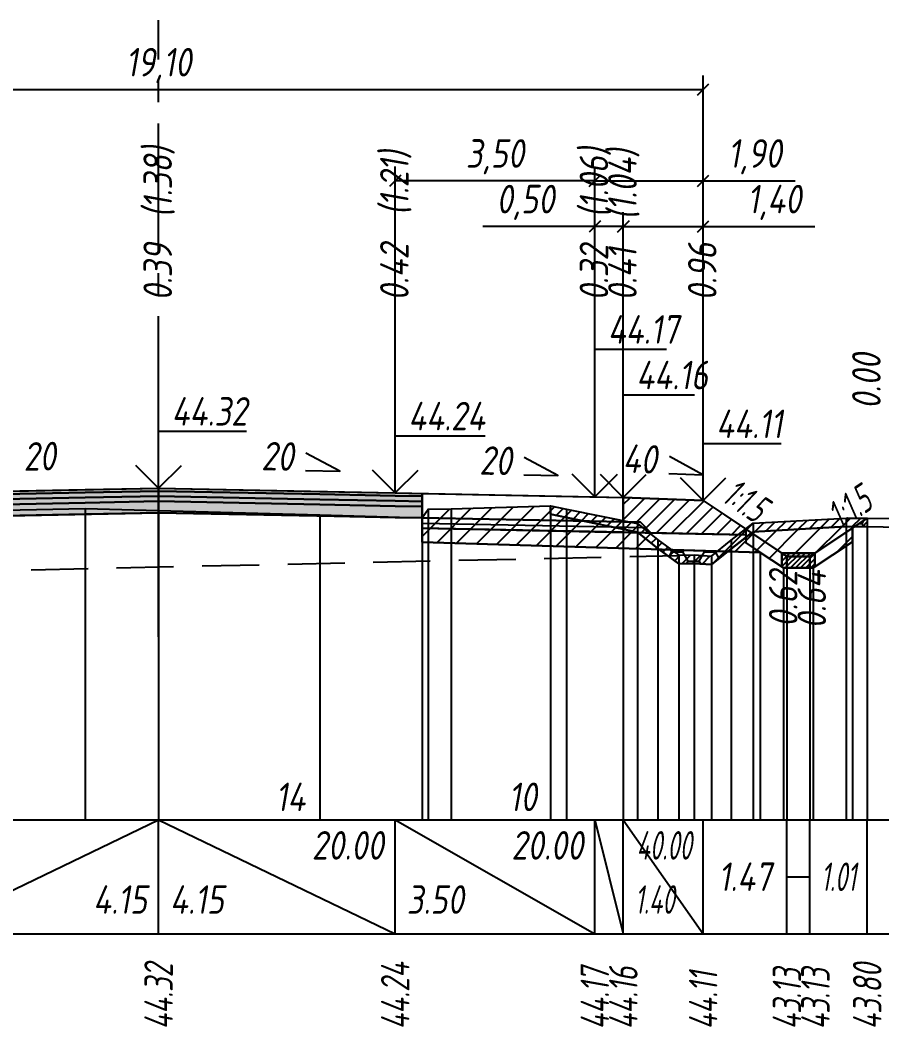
# Model space of a CAD drawing. Extents: x -717 to 1451, y -133302 to 233.
# Drawn here: x 151.4 to 227, y -87780.2 to -87691.9 of the extents above; entities that cross this region are included whole.
import ezdxf
from ezdxf.enums import TextEntityAlignment as Align

# ---------------------------------------------------------------- set-up
doc = ezdxf.new("R2010")
doc.units = 0
doc.linetypes.add('осевая2', pattern=[1.125, 0.75, -0.125, 0.125, -0.125])
doc.linetypes.add('штриховая', pattern=[0.75, 0.5, -0.25])
for name, color, linetype in [('Интерполированный поперечник', 2, 'Continuous'), ('Код_514', 1, 'Continuous'), ('Контур_0', 7, 'Continuous'), ('Контур_2521', 7, 'Continuous'), ('Контур_2564', 7, 'Continuous'), ('Контур_2660', 7, 'Continuous'), ('Контур_2665', 7, 'Continuous'), ('Контур_400', 7, 'Continuous'), ('Контур_508', 7, 'Continuous'), ('Контур_512', 7, 'Continuous'), ('Контур_513', 7, 'Continuous'), ('Контур_818', 7, 'Continuous'), ('Красный поперечник', 1, 'Continuous'), ('Объём_2501', 7, 'Continuous'), ('Объём_2564', 7, 'Continuous'), ('Объём_2650', 7, 'Continuous'), ('Объём_2660', 7, 'Continuous'), ('Объём_2661', 7, 'Continuous'), ('Объём_2662', 7, 'Continuous'), ('Объём_2663', 7, 'Continuous'), ('Объём_2664', 7, 'Continuous'), ('Объём_2665', 7, 'Continuous'), ('Объём_2666', 7, 'Continuous'), ('Объём_2667', 7, 'Continuous'), ('Объём_2668', 7, 'Continuous'), ('Объём_2669', 7, 'Continuous'), ('Объём_2675', 7, 'Continuous'), ('Объём_2753', 7, 'Continuous'), ('Ось', 1, 'осевая2'), ('Откосы', 7, 'Continuous'), ('Отметки покрытия', 7, 'Continuous'), ('Рабочие отметки', 7, 'Continuous'), ('Рабочие отметки доп.', 7, 'Continuous'), ('Слои выравнивания', 7, 'Continuous'), ('Таблица', 7, 'Continuous'), ('Уклоны проезжей части', 7, 'Continuous'), ('Черный поперечник', 3, 'Continuous')]:
    doc.layers.add(name, color=color, linetype=linetype)
for name, color, linetype, true_color in [('Контур_2540', 2, 'Continuous', 0xffff00), ('Контур_2560', 2, 'Continuous', 0xffff00), ('Контур_2561', 7, 'Continuous', 0xff8040), ('Контур_2562', 3, 'Continuous', 0x00ff00), ('Контур_2563', 7, 'Continuous', 0xff8000), ('Контур_2570', 7, 'Continuous', 0x80ff00), ('Контур_2583', 3, 'Continuous', 0x00ff00), ('Контур_2584', 3, 'Continuous', 0x00ff00), ('Контур_2725', 7, 'Continuous', 0x323232), ('Контур_2736', 4, 'Continuous', 0x00ffff), ('Контур_2737', 4, 'Continuous', 0x00ffff), ('Контур_2738', 4, 'Continuous', 0x00ffff), ('Контур_2739', 4, 'Continuous', 0x00ffff), ('Контур_2741', 4, 'Continuous', 0x00ffff), ('Контур_2742', 4, 'Continuous', 0x00ffff), ('Контур_2743', 4, 'Continuous', 0x00ffff), ('Контур_2744', 7, 'Continuous', 0xa4ffff), ('Контур_2745', 7, 'Continuous', 0xa4ffff), ('Контур_2747', 4, 'Continuous', 0x00ffff), ('Контур_2748', 4, 'Continuous', 0x00ffff), ('Контур_2749', 4, 'Continuous', 0x00ffff), ('Контур_2750', 4, 'Continuous', 0x00ffff), ('Контур_2751', 4, 'Continuous', 0x00ffff), ('Контур_2752', 4, 'Continuous', 0x00ffff), ('Контур_2760', 7, 'Continuous', 0x323232), ('Контур_2761', 7, 'Continuous', 0x323232), ('Контур_2762', 7, 'Continuous', 0x323232), ('Контур_2763', 7, 'Continuous', 0x323232), ('Контур_402', 7, 'Continuous', 0xff6464), ('Контур_703', 4, 'Continuous', 0x00ffff), ('Контур_705', 4, 'Continuous', 0x00ffff), ('Контур_707', 4, 'Continuous', 0x00ffff), ('Контур_720', 131, 'Continuous', 0xaaffff), ('Объём_2500', 7, 'Continuous', 0xc0c0c0), ('Объём_2520', 7, 'Continuous', 0x80ffff), ('Объём_2540', 2, 'Continuous', 0xffff00), ('Объём_2560', 2, 'Continuous', 0xffff00), ('Объём_2561', 7, 'Continuous', 0xff8040), ('Объём_2562', 3, 'Continuous', 0x00ff00), ('Объём_2563', 7, 'Continuous', 0xff8000), ('Объём_2570', 7, 'Continuous', 0x80ff00), ('Объём_2583', 3, 'Continuous', 0x00ff00), ('Объём_2584', 3, 'Continuous', 0x00ff00), ('Объём_2593', 3, 'Continuous', 0x00ff00), ('Объём_2597', 3, 'Continuous', 0x00ff00), ('Объём_2600', 7, 'Continuous', 0x808000), ('Объём_2620', 2, 'Continuous', 0xffff00), ('Объём_2746', 2, 'Continuous', 0xffff00)]:
    doc.layers.add(name, color=color, linetype=linetype, true_color=true_color)
doc.styles.get("Standard").update_dxf_attribs({"font": 'txt', "height": 2.5})
doc.styles.add('М', font='romand.shx', dxfattribs={"width": 0.8, "oblique": 10, "height": 2.5})
doc.dimstyles.new('ISO-25', dxfattribs={"dimtxt": 2.5, "dimasz": 2.5, "dimexe": 1.25, "dimexo": 0.625, "dimtad": 1, "dimtxsty": 'Standard', "dimcen": 2.5, "dimadec": 0, "dimazin": 0, "dimtfac": 1, "dimtmove": 0, "dimatfit": 3, "dimfxl": 1, "dimarcsym": 0})

# ---------------------------------------------------------------- blocks, each defined once
blk = doc.blocks.new('_Oblique')
at = {"color": 0, "linetype": 'ByBlock', "lineweight": -2}
blk.add_line((-0.5, -0.5), (0.5, 0.5), dxfattribs=at)
blk = doc.blocks.new('*D1707')
at = {"color": 0, "lineweight": -2, "transparency": 16777216}
for p, q in [((204.331, -87733.191), (204.331, -87708.751)), ((211.331, -87733.471), (211.331, -87708.751)), ((204.331, -87710.001), (211.331, -87710.001)), ((211.331, -87710.001), (221.118, -87710.001))]:
    blk.add_line(p, q, dxfattribs=at)
at = {"layer": 'Defpoints', "color": 0, "transparency": 16777216}
for p in [(211.331, -87710.001), (204.331, -87733.816), (211.331, -87734.096)]:
    blk.add_point(p, dxfattribs=at)
at = {"color": 0, "lineweight": -2, "transparency": 16777216, "rotation": 180}
blk.add_blockref('_Oblique', (204.331, -87710.001), dxfattribs=at)
at = {"color": 0, "lineweight": -2, "transparency": 16777216}
blk.add_blockref('_Oblique', (211.331, -87710.001), dxfattribs=at)
at = {"color": 0, "transparency": 16777216, "insert": (217.577, -87707.888), "char_height": 2.5, "width": 8.75, "attachment_point": 5, "style": 'М'}
blk.add_mtext('1,40', dxfattribs=at)
blk = doc.blocks.new('*D1709')
at = {"color": 0, "lineweight": -2, "transparency": 16777216}
for p, q in [((201.831, -87733.141), (201.831, -87708.751)), ((204.331, -87733.191), (204.331, -87708.751)), ((201.831, -87710.001), (191.998, -87710.001)), ((204.331, -87710.001), (201.831, -87710.001))]:
    blk.add_line(p, q, dxfattribs=at)
at = {"layer": 'Defpoints', "color": 0, "transparency": 16777216}
for p in [(204.331, -87710.001), (201.831, -87733.766), (204.331, -87733.816)]:
    blk.add_point(p, dxfattribs=at)
at = {"color": 0, "lineweight": -2, "transparency": 16777216, "rotation": 180}
blk.add_blockref('_Oblique', (201.831, -87710.001), dxfattribs=at)
at = {"color": 0, "lineweight": -2, "transparency": 16777216}
blk.add_blockref('_Oblique', (204.331, -87710.001), dxfattribs=at)
at = {"color": 0, "transparency": 16777216, "insert": (195.759, -87707.888), "char_height": 2.5, "width": 9.16667, "attachment_point": 5, "style": 'М'}
blk.add_mtext('0,50', dxfattribs=at)
blk = doc.blocks.new('*D1711')
at = {"color": 0, "lineweight": -2, "transparency": 16777216}
for p, q in [((184.331, -87732.791), (184.331, -87704.751)), ((201.831, -87733.141), (201.831, -87704.751)), ((201.831, -87706.001), (184.331, -87706.001))]:
    blk.add_line(p, q, dxfattribs=at)
at = {"layer": 'Defpoints', "color": 0, "transparency": 16777216}
for p in [(184.331, -87706.001), (184.331, -87733.416), (201.831, -87733.766)]:
    blk.add_point(p, dxfattribs=at)
at = {"color": 0, "lineweight": -2, "transparency": 16777216, "rotation": 180}
blk.add_blockref('_Oblique', (184.331, -87706.001), dxfattribs=at)
at = {"color": 0, "lineweight": -2, "transparency": 16777216}
blk.add_blockref('_Oblique', (201.831, -87706.001), dxfattribs=at)
at = {"color": 0, "transparency": 16777216, "insert": (193.081, -87703.888), "char_height": 2.5, "width": 9.58333, "attachment_point": 5, "style": 'М'}
blk.add_mtext('3,50', dxfattribs=at)
blk = doc.blocks.new('*D1712')
at = {"color": 0, "lineweight": -2, "transparency": 16777216}
for p, q in [((201.831, -87733.141), (201.831, -87704.751)), ((211.331, -87733.471), (211.331, -87704.751)), ((201.831, -87706.001), (211.331, -87706.001)), ((211.331, -87706.001), (219.412, -87706.001))]:
    blk.add_line(p, q, dxfattribs=at)
at = {"layer": 'Defpoints', "color": 0, "transparency": 16777216}
for p in [(201.831, -87706.001), (201.831, -87733.766), (211.331, -87734.096)]:
    blk.add_point(p, dxfattribs=at)
at = {"color": 0, "lineweight": -2, "transparency": 16777216, "rotation": 180}
blk.add_blockref('_Oblique', (201.831, -87706.001), dxfattribs=at)
at = {"color": 0, "lineweight": -2, "transparency": 16777216}
blk.add_blockref('_Oblique', (211.331, -87706.001), dxfattribs=at)
at = {"color": 0, "transparency": 16777216, "insert": (215.871, -87703.888), "char_height": 2.5, "width": 8.75, "attachment_point": 5, "style": 'М'}
blk.add_mtext('1,90', dxfattribs=at)
blk = doc.blocks.new('*D1714')
at = {"color": 0, "lineweight": -2, "transparency": 16777216}
for p, q in [((115.831, -87733.471), (115.831, -87696.751)), ((211.331, -87733.471), (211.331, -87696.751)), ((115.831, -87698.001), (211.331, -87698.001))]:
    blk.add_line(p, q, dxfattribs=at)
at = {"layer": 'Defpoints', "color": 0, "transparency": 16777216}
for p in [(211.331, -87698.001), (115.831, -87734.096), (211.331, -87734.096)]:
    blk.add_point(p, dxfattribs=at)
at = {"color": 0, "lineweight": -2, "transparency": 16777216, "rotation": 180}
blk.add_blockref('_Oblique', (115.831, -87698.001), dxfattribs=at)
at = {"color": 0, "lineweight": -2, "transparency": 16777216}
blk.add_blockref('_Oblique', (211.331, -87698.001), dxfattribs=at)
at = {"color": 0, "transparency": 16777216, "insert": (163.581, -87695.888), "char_height": 2.5, "width": 10.41667, "attachment_point": 5, "style": 'М'}
blk.add_mtext('19,10', dxfattribs=at)

msp = doc.modelspace()

# ---------------------------------------------------------------- hatches: boundary and pattern name
at = {"layer": 'Объём_2563'}
h = msp.add_hatch(dxfattribs=at)
h.set_pattern_fill('ANSI31', color=256, scale=0.3)
h.paths.add_polyline_path([(215.061, -87737.018), (206.749, -87736.852), (205.831, -87735.933), (204.331, -87735.903), (204.331, -87733.753), (211.331, -87734.033), (215.061, -87736.52)])
at = {"layer": 'Объём_2570'}
h = msp.add_hatch(dxfattribs=at)
h.set_pattern_fill('ANSI31', color=256, scale=0.2)
h.paths.add_polyline_path([(225.722, -87736.322), (223.885, -87736.307), (215.708, -87736.769), (213.79, -87738.257), (212.066, -87739.641), (210.538, -87739.54), (209.206, -87739.571), (207.355, -87738.218), (205.565, -87736.795), (199.335, -87735.523), (197.938, -87735.23), (197.938, -87734.48), (199.335, -87734.773), (205.565, -87736.045), (207.355, -87737.468), (209.206, -87738.821), (210.538, -87738.79), (212.066, -87738.891), (213.79, -87737.507), (215.708, -87736.019), (223.885, -87735.557), (225.722, -87735.572)])
at = {"layer": 'Объём_2600'}
h = msp.add_hatch(dxfattribs=at)
h.set_pattern_fill('ANSI31', color=6, scale=0.4)
h.paths.add_polyline_path([(207.355, -87738.218), (207.475, -87738.305), (186.704, -87737.682), (186.704, -87735.533), (187.204, -87734.783), (189.244, -87734.759), (197.938, -87734.48), (197.938, -87735.23), (199.335, -87735.523), (205.565, -87736.795)])
h = msp.add_hatch(dxfattribs=at)
h.set_pattern_fill('HONEY', color=5, scale=0.3)
h.paths.add_polyline_path([(212.066, -87739.641), (210.538, -87739.54), (209.206, -87739.571), (207.475, -87738.305), (213.504, -87738.486)])
h.paths.add_polyline_path([(224.61, -87736.313), (225.722, -87735.572), (225.722, -87736.322)])
h = msp.add_hatch(dxfattribs=at)
h.set_pattern_fill('ANSI31', color=6, scale=0.4)
h.paths.add_polyline_path([(213.79, -87738.257), (215.708, -87736.769), (223.885, -87736.307), (224.61, -87736.313), (224.43, -87736.433), (224.43, -87737.635), (221.138, -87739.83), (221.138, -87738.628), (218.222, -87738.628), (218.222, -87739.83), (216.335, -87738.571), (213.504, -87738.486)])
at = {"layer": 'Объём_2620'}
h = msp.add_hatch(dxfattribs=at)
h.set_pattern_fill('ANSI31', color=2, scale=0.1)
h.paths.add_polyline_path([(220.983, -87739.933), (218.378, -87739.933), (218.222, -87739.83), (218.222, -87738.628), (221.138, -87738.628), (221.138, -87739.83)])
at = {"layer": 'Слои выравнивания'}
for color, points in [(2, [(128.363, -87733.643), (137.176, -87733.467), (142.831, -87733.353), (157.134, -87733.067), (163.581, -87732.938), (163.581, -87733.188), (157.134, -87733.317), (142.831, -87733.603), (137.176, -87733.717), (128.363, -87733.893)]), (3, [(128.363, -87733.893), (137.176, -87733.717), (142.831, -87733.603), (157.134, -87733.317), (163.581, -87733.188), (163.581, -87733.638), (157.134, -87733.767), (142.831, -87734.053), (137.176, -87734.167), (128.363, -87734.343)]), (4, [(128.363, -87734.343), (137.176, -87734.167), (142.831, -87734.053), (157.134, -87733.767), (163.581, -87733.638), (163.581, -87734.088), (157.134, -87734.217), (142.831, -87734.503), (137.176, -87734.617), (128.363, -87734.793)]), (2, [(163.581, -87732.938), (177.73, -87733.221), (184.331, -87733.353), (186.704, -87733.401), (186.704, -87733.651), (184.331, -87733.603), (177.73, -87733.471), (163.581, -87733.188)]), (3, [(163.581, -87733.188), (177.73, -87733.471), (184.331, -87733.603), (186.704, -87733.651), (186.704, -87734.101), (184.331, -87734.053), (177.73, -87733.921), (163.581, -87733.638)]), (4, [(163.581, -87733.638), (177.73, -87733.921), (184.331, -87734.053), (186.704, -87734.101), (186.704, -87734.551), (184.331, -87734.503), (177.73, -87734.371), (163.581, -87734.088)]), (5, [(128.363, -87734.793), (137.176, -87734.617), (142.831, -87734.503), (157.134, -87734.217), (163.581, -87734.088), (163.581, -87735.088), (157.134, -87735.217), (142.831, -87735.503), (137.176, -87735.617), (128.363, -87735.793)]), (5, [(163.581, -87734.088), (177.73, -87734.371), (184.331, -87734.503), (186.704, -87734.551), (186.704, -87735.551), (184.331, -87735.503), (177.73, -87735.371), (163.581, -87735.088)])]:
    msp.add_hatch(color=color, dxfattribs=at).paths.add_polyline_path(points)

# ---------------------------------------------------------------- linework, layer by layer
at = {"layer": 'Интерполированный поперечник', "linetype": 'штриховая', "ltscale": 10, "flags": 128}
msp.add_lwpolyline([(107.415, -87741.079), (209.208, -87738.835)], dxfattribs=at)
at = {"layer": 'Код_514'}
for p, q in [((142.831, -87772), (163.581, -87762)), ((163.581, -87772), (163.581, -87762)), ((163.581, -87762), (184.331, -87772)), ((184.331, -87772), (184.331, -87762)), ((184.331, -87762), (201.831, -87772)), ((201.831, -87772), (201.831, -87762)), ((201.831, -87762), (204.331, -87772)), ((204.331, -87772), (204.331, -87762)), ((204.331, -87762), (211.331, -87772)), ((211.331, -87772), (211.331, -87762)), ((218.68, -87772), (218.68, -87762)), ((220.68, -87772), (220.68, -87762)), ((225.722, -87772), (225.722, -87762)), ((218.68, -87767), (220.68, -87767))]:
    msp.add_line(p, q, dxfattribs=at)
at = {"layer": 'Контур_0', "flags": 128}
for points in [[(186.704, -87733.401), (204.331, -87733.753), (204.331, -87735.903), (186.704, -87735.551), (186.704, -87733.401), (186.704, -87733.401)], [(211.331, -87734.033), (215.061, -87736.52), (215.061, -87736.52), (215.061, -87736.52), (215.061, -87736.52), (215.061, -87736.52), (215.061, -87736.52), (215.061, -87736.52), (215.061, -87736.52), (215.061, -87736.52), (215.061, -87736.52), (215.061, -87736.52), (215.061, -87736.52), (215.061, -87736.52), (215.061, -87736.52), (218.68, -87738.933)], [(211.331, -87734.033), (215.061, -87736.52), (215.061, -87736.52), (215.061, -87736.52), (215.061, -87736.52), (215.061, -87736.52), (215.061, -87736.52), (215.061, -87736.52), (215.061, -87736.52), (215.061, -87736.52), (215.061, -87736.52), (215.061, -87736.52), (215.061, -87736.52), (215.061, -87736.52), (215.061, -87736.52), (218.68, -87738.933), (220.68, -87738.933), (225.722, -87735.572), (225.722, -87735.572), (225.722, -87735.572), (225.722, -87735.572), (225.722, -87735.572), (225.722, -87735.572), (225.722, -87735.572), (225.722, -87735.572), (225.722, -87735.572), (225.722, -87735.572), (225.722, -87735.572), (225.722, -87735.572), (225.722, -87735.572)], [(204.331, -87736.803), (186.704, -87736.451), (186.704, -87735.551), (205.831, -87735.933), (206.749, -87736.852), (204.331, -87736.803), (204.331, -87736.803)], [(204.331, -87735.903), (205.831, -87735.933), (206.749, -87736.852), (215.061, -87737.018)]]:
    msp.add_lwpolyline(points, dxfattribs=at)
at = {"layer": 'Контур_2521', "color": 250, "flags": 128}
msp.add_lwpolyline([(186.704, -87736.001), (206.29, -87736.393)], dxfattribs=at)
at = {"layer": 'Контур_2540', "flags": 128}
msp.add_lwpolyline([(201.831, -87736.753), (215.061, -87737.018), (215.061, -87737.722), (216.335, -87738.571), (186.704, -87737.682), (186.704, -87736.451), (201.831, -87736.753), (201.831, -87736.753)], dxfattribs=at)
at = {"layer": 'Контур_2560', "flags": 128}
msp.add_lwpolyline([(204.331, -87733.753), (211.331, -87734.033), (211.331, -87734.033), (211.331, -87734.033)], dxfattribs=at)
at = {"layer": 'Контур_2561', "flags": 128}
msp.add_lwpolyline([(204.331, -87733.753), (204.331, -87733.753), (211.331, -87734.033), (211.331, -87734.033), (204.331, -87733.753)], dxfattribs=at)
at = {"layer": 'Контур_2562', "flags": 128}
msp.add_lwpolyline([(211.331, -87734.033), (211.331, -87734.033), (211.331, -87734.033), (211.331, -87734.033), (211.331, -87734.033)], dxfattribs=at)
at = {"layer": 'Контур_2563', "flags": 128}
msp.add_lwpolyline([(215.061, -87737.018), (206.749, -87736.852), (205.831, -87735.933), (204.331, -87735.903), (204.331, -87733.753), (211.331, -87734.033), (215.061, -87736.52), (215.061, -87737.018), (215.061, -87737.018)], dxfattribs=at)
at = {"layer": 'Контур_2564', "flags": 128}
msp.add_lwpolyline([(204.331, -87733.753), (211.331, -87734.033)], dxfattribs=at)
at = {"layer": 'Контур_2570', "flags": 128}
msp.add_lwpolyline([(137.176, -87735.142), (157.134, -87734.729), (163.581, -87734.902), (177.73, -87735.283), (186.704, -87735.533), (187.204, -87734.783), (189.244, -87734.759), (197.938, -87734.48), (197.938, -87735.23), (199.335, -87735.523), (205.565, -87736.795), (207.355, -87738.218), (209.206, -87739.571), (210.538, -87739.54), (212.066, -87739.641), (213.79, -87738.257), (215.708, -87736.769), (223.885, -87736.307), (240.162, -87736.438)], dxfattribs=at)
at = {"layer": 'Контур_2583', "flags": 128}
for points in [[(218.68, -87738.933), (215.061, -87736.52), (215.061, -87737.722), (218.378, -87739.933), (218.68, -87739.933), (218.68, -87738.933)], [(224.43, -87737.635), (224.43, -87736.433), (220.68, -87738.933), (220.68, -87739.933), (220.983, -87739.933), (224.43, -87737.635)]]:
    msp.add_lwpolyline(points, dxfattribs=at)
at = {"layer": 'Контур_2584', "flags": 128}
msp.add_lwpolyline([(218.68, -87738.933), (218.68, -87739.933), (220.68, -87739.933), (220.68, -87738.933), (218.68, -87738.933)], dxfattribs=at)
at = {"layer": 'Контур_2660', "flags": 128}
msp.add_lwpolyline([(186.704, -87737.682), (216.335, -87738.571)], dxfattribs=at)
at = {"layer": 'Контур_2665', "flags": 128}
msp.add_lwpolyline([(211.331, -87734.033), (211.331, -87734.033)], dxfattribs=at)
at = {"layer": 'Контур_2725', "flags": 128}
msp.add_lwpolyline([(128.363, -87735.793), (137.176, -87735.617), (142.831, -87735.503), (157.134, -87735.217), (163.581, -87735.088), (177.73, -87735.371), (184.331, -87735.503), (186.704, -87735.551)], dxfattribs=at)
at = {"layer": 'Контур_2736', "flags": 128}
for points in [[(211.331, -87734.033), (215.061, -87736.52)], [(215.061, -87736.52), (218.68, -87738.933)]]:
    msp.add_lwpolyline(points, dxfattribs=at)
at = {"layer": 'Контур_2737', "flags": 128}
msp.add_lwpolyline([(215.061, -87736.52), (215.061, -87736.52)], dxfattribs=at)
at = {"layer": 'Контур_2738', "flags": 128}
msp.add_lwpolyline([(215.061, -87736.52), (215.061, -87736.52)], dxfattribs=at)
at = {"layer": 'Контур_2739', "flags": 128}
msp.add_lwpolyline([(215.061, -87736.52), (215.061, -87736.52)], dxfattribs=at)
at = {"layer": 'Контур_2741', "flags": 128}
msp.add_lwpolyline([(225.722, -87735.572), (225.722, -87735.572)], dxfattribs=at)
at = {"layer": 'Контур_2742', "flags": 128}
msp.add_lwpolyline([(225.722, -87735.572), (225.722, -87735.572)], dxfattribs=at)
at = {"layer": 'Контур_2743', "flags": 128}
msp.add_lwpolyline([(225.722, -87735.572), (225.722, -87735.572)], dxfattribs=at)
at = {"layer": 'Контур_2744', "flags": 128}
msp.add_lwpolyline([(225.722, -87735.572), (225.722, -87735.572)], dxfattribs=at)
msp.add_lwpolyline([(225.722, -87735.572), (225.722, -87735.572)], dxfattribs=at)
msp.add_lwpolyline([(225.722, -87735.572), (225.722, -87735.572)], dxfattribs=at)
msp.add_lwpolyline([(225.722, -87735.572), (225.722, -87735.572)], dxfattribs=at)
msp.add_lwpolyline([(225.722, -87735.572), (225.722, -87735.572)], dxfattribs=at)
msp.add_lwpolyline([(225.722, -87735.572), (225.722, -87735.572)], dxfattribs=at)
at = {"layer": 'Контур_2745', "flags": 128}
msp.add_lwpolyline([(215.061, -87736.52), (215.061, -87736.52)], dxfattribs=at)
msp.add_lwpolyline([(215.061, -87736.52), (215.061, -87736.52)], dxfattribs=at)
msp.add_lwpolyline([(215.061, -87736.52), (215.061, -87736.52)], dxfattribs=at)
msp.add_lwpolyline([(215.061, -87736.52), (215.061, -87736.52)], dxfattribs=at)
msp.add_lwpolyline([(215.061, -87736.52), (215.061, -87736.52)], dxfattribs=at)
msp.add_lwpolyline([(215.061, -87736.52), (215.061, -87736.52)], dxfattribs=at)
at = {"layer": 'Контур_2747', "flags": 128}
msp.add_lwpolyline([(215.061, -87736.52), (215.061, -87736.52)], dxfattribs=at)
at = {"layer": 'Контур_2748', "flags": 128}
msp.add_lwpolyline([(215.061, -87736.52), (215.061, -87736.52)], dxfattribs=at)
at = {"layer": 'Контур_2749', "flags": 128}
msp.add_lwpolyline([(215.061, -87736.52), (215.061, -87736.52)], dxfattribs=at)
at = {"layer": 'Контур_2750', "flags": 128}
msp.add_lwpolyline([(225.722, -87735.572), (225.722, -87735.572)], dxfattribs=at)
at = {"layer": 'Контур_2751', "flags": 128}
msp.add_lwpolyline([(225.722, -87735.572), (225.722, -87735.572)], dxfattribs=at)
at = {"layer": 'Контур_2752', "flags": 128}
msp.add_lwpolyline([(225.722, -87735.572), (225.722, -87735.572)], dxfattribs=at)
at = {"layer": 'Контур_2760', "flags": 128}
msp.add_lwpolyline([(128.363, -87733.643), (137.176, -87733.467), (142.831, -87733.353), (157.134, -87733.067), (163.581, -87732.938), (177.73, -87733.221), (184.331, -87733.353), (186.704, -87733.401)], dxfattribs=at)
at = {"layer": 'Контур_2761', "flags": 128}
msp.add_lwpolyline([(128.363, -87733.893), (137.176, -87733.717), (142.831, -87733.603), (157.134, -87733.317), (163.581, -87733.188), (177.73, -87733.471), (184.331, -87733.603), (186.704, -87733.651)], dxfattribs=at)
at = {"layer": 'Контур_2762', "flags": 128}
msp.add_lwpolyline([(128.363, -87734.343), (137.176, -87734.167), (142.831, -87734.053), (157.134, -87733.767), (163.581, -87733.638), (177.73, -87733.921), (184.331, -87734.053), (186.704, -87734.101)], dxfattribs=at)
at = {"layer": 'Контур_2763', "flags": 128}
msp.add_lwpolyline([(128.363, -87734.793), (137.176, -87734.617), (142.831, -87734.503), (157.134, -87734.217), (163.581, -87734.088), (177.73, -87734.371), (184.331, -87734.503), (186.704, -87734.551)], dxfattribs=at)
at = {"layer": 'Контур_400', "flags": 128}
for points in [[(122.831, -87733.753), (125.331, -87733.703), (125.331, -87733.703), (125.331, -87733.703), (125.331, -87733.703), (125.331, -87733.703), (125.331, -87733.703), (142.831, -87733.353), (163.581, -87732.938)], [(163.581, -87732.938), (184.331, -87733.353), (201.831, -87733.703), (201.831, -87733.703), (201.831, -87733.703), (201.831, -87733.703), (201.831, -87733.703), (201.831, -87733.703), (204.331, -87733.753)]]:
    msp.add_lwpolyline(points, dxfattribs=at)
at = {"layer": 'Контур_402', "flags": 128}
msp.add_lwpolyline([(108.94, -87738.628), (128.363, -87738.045), (128.363, -87735.793), (163.581, -87735.088), (186.704, -87735.551), (186.704, -87737.682), (216.335, -87738.571)], dxfattribs=at)
at = {"layer": 'Контур_508', "flags": 128}
msp.add_lwpolyline([(105, -87741.254), (108.94, -87738.628), (128.363, -87738.045), (128.363, -87735.793), (163.581, -87735.088), (186.704, -87735.551), (186.704, -87737.682), (216.335, -87738.571), (218.378, -87739.933), (218.68, -87739.933), (220.68, -87739.933), (220.983, -87739.933), (224.43, -87737.635), (224.43, -87736.433), (225.722, -87735.572)], dxfattribs=at)
at = {"layer": 'Контур_512', "flags": 128}
msp.add_lwpolyline([(186.704, -87737.682), (216.335, -87738.571), (218.378, -87739.933), (218.68, -87739.933), (220.68, -87739.933), (220.983, -87739.933), (224.43, -87737.635), (224.43, -87736.433), (225.722, -87735.572)], dxfattribs=at)
at = {"layer": 'Контур_513', "flags": 128}
msp.add_lwpolyline([(105, -87741.254), (108.94, -87738.628), (128.363, -87738.045), (128.363, -87735.793), (163.581, -87735.088), (186.704, -87735.551), (186.704, -87737.682), (216.335, -87738.571), (218.378, -87739.933), (218.68, -87739.933), (220.68, -87739.933), (220.983, -87739.933), (224.43, -87737.635), (224.43, -87736.433), (225.722, -87735.572)], dxfattribs=at)
at = {"layer": 'Контур_703', "flags": 128}
msp.add_lwpolyline([(211.331, -87734.033), (215.061, -87736.52)], dxfattribs=at)
at = {"layer": 'Контур_705', "flags": 128}
msp.add_lwpolyline([(215.061, -87736.52), (215.061, -87736.52)], dxfattribs=at)
at = {"layer": 'Контур_707', "flags": 128}
msp.add_lwpolyline([(220.68, -87738.933), (225.722, -87735.572)], dxfattribs=at)
at = {"layer": 'Контур_720', "flags": 128}
msp.add_lwpolyline([(218.68, -87738.933), (220.68, -87738.933)], dxfattribs=at)
at = {"layer": 'Контур_818', "flags": 128}
msp.add_lwpolyline([(137.176, -87735.142), (157.134, -87734.729), (163.581, -87734.902), (177.73, -87735.283), (186.704, -87735.533), (187.204, -87734.783), (189.244, -87734.759), (197.938, -87734.48), (197.938, -87735.23), (199.335, -87735.523), (205.565, -87736.795), (207.355, -87738.218), (209.206, -87739.571), (210.538, -87739.54), (212.066, -87739.641), (213.79, -87738.257), (215.708, -87736.769), (223.885, -87736.307), (225.722, -87736.322)], dxfattribs=at)
at = {"layer": 'Красный поперечник'}
for p, q in [((142.831, -87733.353), (163.581, -87732.938)), ((163.581, -87732.938), (184.331, -87733.353)), ((184.331, -87733.353), (201.831, -87733.703)), ((201.831, -87733.703), (204.331, -87733.753)), ((204.331, -87733.753), (211.331, -87734.033)), ((211.331, -87734.033), (218.68, -87738.933)), ((220.68, -87738.933), (225.722, -87735.572)), ((225.722, -87735.572), (225.722, -87762)), ((224.43, -87736.433), (224.43, -87762)), ((186.704, -87737.682), (186.704, -87762)), ((224.43, -87737.635), (224.43, -87762)), ((216.335, -87738.571), (216.335, -87762)), ((218.68, -87738.933), (220.68, -87738.933)), ((218.378, -87739.933), (218.378, -87762)), ((218.68, -87739.933), (218.68, -87762)), ((220.68, -87739.933), (220.68, -87762)), ((220.983, -87739.933), (220.983, -87762))]:
    msp.add_line(p, q, dxfattribs=at)
at = {"layer": 'Объём_2500', "flags": 128}
msp.add_lwpolyline([(186.704, -87733.401), (204.331, -87733.753), (204.331, -87735.903), (186.704, -87735.551), (186.704, -87733.401), (186.704, -87733.401)], dxfattribs=at)
at = {"layer": 'Объём_2501', "flags": 128}
for points in [[(122.831, -87733.753), (125.331, -87733.703), (125.331, -87733.703), (125.331, -87733.703), (125.331, -87733.703), (125.331, -87733.703), (125.331, -87733.703), (142.831, -87733.353), (163.581, -87732.938)], [(163.581, -87732.938), (184.331, -87733.353), (201.831, -87733.703), (201.831, -87733.703), (201.831, -87733.703), (201.831, -87733.703), (201.831, -87733.703), (201.831, -87733.703), (204.331, -87733.753)]]:
    msp.add_lwpolyline(points, dxfattribs=at)
at = {"layer": 'Объём_2520', "color": 250, "flags": 128}
msp.add_lwpolyline([(204.331, -87736.803), (186.704, -87736.451), (186.704, -87735.551), (205.831, -87735.933), (206.749, -87736.852), (204.331, -87736.803), (204.331, -87736.803)], dxfattribs=at)
at = {"layer": 'Объём_2540', "flags": 128}
msp.add_lwpolyline([(201.831, -87736.753), (215.061, -87737.018), (215.061, -87737.722), (216.335, -87738.571), (186.704, -87737.682), (186.704, -87736.451), (201.831, -87736.753), (201.831, -87736.753)], dxfattribs=at)
at = {"layer": 'Объём_2560', "flags": 128}
msp.add_lwpolyline([(204.331, -87733.753), (211.331, -87734.033), (211.331, -87734.033), (211.331, -87734.033)], dxfattribs=at)
at = {"layer": 'Объём_2561', "flags": 128}
msp.add_lwpolyline([(204.331, -87733.753), (204.331, -87733.753), (211.331, -87734.033), (211.331, -87734.033), (204.331, -87733.753)], dxfattribs=at)
at = {"layer": 'Объём_2562', "flags": 128}
msp.add_lwpolyline([(211.331, -87734.033), (211.331, -87734.033), (211.331, -87734.033), (211.331, -87734.033), (211.331, -87734.033)], dxfattribs=at)
at = {"layer": 'Объём_2563', "color": 250, "flags": 128}
msp.add_lwpolyline([(215.061, -87737.018), (206.749, -87736.852), (205.831, -87735.933), (204.331, -87735.903), (204.331, -87733.753), (211.331, -87734.033), (215.061, -87736.52), (215.061, -87737.018), (215.061, -87737.018)], dxfattribs=at)
at = {"layer": 'Объём_2564', "flags": 128}
msp.add_lwpolyline([(204.331, -87733.753), (211.331, -87734.033)], dxfattribs=at)
at = {"layer": 'Объём_2570', "flags": 128}
msp.add_lwpolyline([(225.722, -87736.322), (223.885, -87736.307), (215.708, -87736.769), (213.79, -87738.257), (212.066, -87739.641), (210.538, -87739.54), (209.206, -87739.571), (207.355, -87738.218), (205.565, -87736.795), (199.335, -87735.523), (197.938, -87735.23), (197.938, -87734.48), (199.335, -87734.773), (205.565, -87736.045), (207.355, -87737.468), (209.206, -87738.821), (210.538, -87738.79), (212.066, -87738.891), (213.79, -87737.507), (215.708, -87736.019), (223.885, -87735.557), (225.722, -87735.572), (225.722, -87736.322), (225.722, -87736.322)], dxfattribs=at)
at = {"layer": 'Объём_2583', "flags": 128}
for points in [[(218.68, -87738.933), (215.061, -87736.52), (215.061, -87737.722), (218.378, -87739.933), (218.68, -87739.933), (218.68, -87738.933)], [(224.43, -87737.635), (224.43, -87736.433), (220.68, -87738.933), (220.68, -87739.933), (220.983, -87739.933), (224.43, -87737.635)]]:
    msp.add_lwpolyline(points, dxfattribs=at)
at = {"layer": 'Объём_2584', "flags": 128}
msp.add_lwpolyline([(218.68, -87738.933), (218.68, -87739.933), (220.68, -87739.933), (220.68, -87738.933), (218.68, -87738.933)], dxfattribs=at)
at = {"layer": 'Объём_2593', "flags": 128}
for points in [[(215.061, -87736.52), (218.68, -87738.933)], [(220.68, -87738.933), (224.43, -87736.433)]]:
    msp.add_lwpolyline(points, dxfattribs=at)
at = {"layer": 'Объём_2597', "flags": 128}
msp.add_lwpolyline([(218.68, -87738.933), (220.68, -87738.933)], dxfattribs=at)
at = {"layer": 'Объём_2600', "color": 5, "flags": 128}
for points in [[(224.61, -87736.313), (225.722, -87735.572), (225.722, -87736.322), (224.61, -87736.313), (224.61, -87736.313)], [(212.066, -87739.641), (210.538, -87739.54), (209.206, -87739.571), (207.475, -87738.305), (213.504, -87738.486), (212.066, -87739.641), (212.066, -87739.641)]]:
    msp.add_lwpolyline(points, dxfattribs=at)
at = {"layer": 'Объём_2620', "flags": 128}
msp.add_lwpolyline([(220.983, -87739.933), (218.378, -87739.933), (218.222, -87739.83), (218.222, -87738.628), (221.138, -87738.628), (221.138, -87739.83), (220.983, -87739.933), (220.983, -87739.933)], dxfattribs=at)
at = {"layer": 'Объём_2650', "color": 6, "flags": 128}
for points in [[(207.355, -87738.218), (207.475, -87738.305), (186.704, -87737.682), (186.704, -87735.533), (187.204, -87734.783), (189.244, -87734.759), (197.938, -87734.48), (197.938, -87735.23), (199.335, -87735.523), (205.565, -87736.795), (207.355, -87738.218), (207.355, -87738.218)], [(213.79, -87738.257), (215.708, -87736.769), (223.885, -87736.307), (224.61, -87736.313), (224.43, -87736.433), (224.43, -87737.635), (221.138, -87739.83), (221.138, -87738.628), (218.222, -87738.628), (218.222, -87739.83), (216.335, -87738.571), (213.504, -87738.486), (213.79, -87738.257), (213.79, -87738.257)]]:
    msp.add_lwpolyline(points, dxfattribs=at)
at = {"layer": 'Объём_2660', "flags": 128}
msp.add_lwpolyline([(186.704, -87737.682), (216.335, -87738.571)], dxfattribs=at)
at = {"layer": 'Объём_2661', "flags": 128}
msp.add_lwpolyline([(211.331, -87734.033), (215.061, -87736.52), (218.222, -87738.628)], dxfattribs=at)
at = {"layer": 'Объём_2662', "flags": 128}
msp.add_lwpolyline([(221.138, -87738.628), (225.722, -87735.572)], dxfattribs=at)
at = {"layer": 'Объём_2663', "flags": 128}
for points in [[(218.222, -87738.628), (218.68, -87738.933)], [(220.68, -87738.933), (221.138, -87738.628)]]:
    msp.add_lwpolyline(points, dxfattribs=at)
at = {"layer": 'Объём_2664', "flags": 128}
msp.add_lwpolyline([(218.68, -87738.933), (220.68, -87738.933)], dxfattribs=at)
at = {"layer": 'Объём_2665', "flags": 128}
msp.add_lwpolyline([(211.331, -87734.033), (211.331, -87734.033)], dxfattribs=at)
at = {"layer": 'Объём_2666', "flags": 128}
for points in [[(211.331, -87734.033), (215.061, -87736.52)], [(215.061, -87736.52), (218.222, -87738.628)]]:
    msp.add_lwpolyline(points, dxfattribs=at)
at = {"layer": 'Объём_2667', "flags": 128}
for points in [[(225.722, -87735.572), (225.722, -87735.572)], [(215.061, -87736.52), (215.061, -87736.52)]]:
    msp.add_lwpolyline(points, dxfattribs=at)
at = {"layer": 'Объём_2668', "flags": 128}
for points in [[(225.722, -87735.572), (225.722, -87735.572)], [(215.061, -87736.52), (215.061, -87736.52)]]:
    msp.add_lwpolyline(points, dxfattribs=at)
at = {"layer": 'Объём_2669', "flags": 128}
for points in [[(225.722, -87735.572), (225.722, -87735.572)], [(215.061, -87736.52), (215.061, -87736.52)]]:
    msp.add_lwpolyline(points, dxfattribs=at)
at = {"layer": 'Объём_2675', "flags": 128}
for points in [[(225.722, -87735.572), (225.722, -87735.572)], [(225.722, -87735.572), (225.722, -87735.572)], [(225.722, -87735.572), (225.722, -87735.572)], [(225.722, -87735.572), (225.722, -87735.572)], [(225.722, -87735.572), (225.722, -87735.572)], [(225.722, -87735.572), (225.722, -87735.572)], [(215.061, -87736.52), (215.061, -87736.52)], [(215.061, -87736.52), (215.061, -87736.52)], [(215.061, -87736.52), (215.061, -87736.52)], [(215.061, -87736.52), (215.061, -87736.52)], [(215.061, -87736.52), (215.061, -87736.52)], [(215.061, -87736.52), (215.061, -87736.52)]]:
    msp.add_lwpolyline(points, dxfattribs=at)
at = {"layer": 'Объём_2746', "flags": 128}
for points in [[(207.355, -87738.218), (207.475, -87738.305), (186.704, -87737.682), (186.704, -87735.533), (187.204, -87734.783), (189.244, -87734.759), (197.938, -87734.48), (197.938, -87735.23), (199.335, -87735.523), (205.565, -87736.795), (207.355, -87738.218), (207.355, -87738.218)], [(215.581, -87736.867), (218.68, -87738.933), (220.68, -87738.933), (224.43, -87736.433), (224.43, -87737.635), (220.983, -87739.933), (218.378, -87739.933), (216.335, -87738.571), (213.504, -87738.486), (213.79, -87738.257), (215.581, -87736.867), (215.581, -87736.867)]]:
    msp.add_lwpolyline(points, dxfattribs=at)
at = {"layer": 'Объём_2753', "flags": 128}
msp.add_lwpolyline([(186.704, -87733.401), (186.704, -87733.401)], dxfattribs=at)
at = {"layer": 'Ось', "ltscale": 15}
msp.add_line((163.581, -87745.971), (163.581, -87691.909), dxfattribs=at)
at = {"layer": 'Откосы', "color": 1, "flags": 128}
for points in [[(176.469, -87731.379), (179.469, -87731.439), (176.499, -87729.879)], [(208.309, -87731.657), (211.307, -87731.777), (208.369, -87730.159)], [(195.594, -87731.762), (198.594, -87731.822), (195.624, -87730.262)]]:
    msp.add_lwpolyline(points, dxfattribs=at)
at = {"layer": 'Отметки покрытия', "color": 1}
for p, q in [((201.831, -87733.703), (201.831, -87720.753)), ((201.831, -87720.753), (208.131, -87720.753)), ((204.331, -87733.753), (204.331, -87724.753)), ((204.331, -87724.753), (210.581, -87724.753)), ((163.581, -87732.938), (163.581, -87727.938)), ((163.581, -87727.938), (171.281, -87727.938)), ((184.331, -87733.353), (184.331, -87728.353)), ((184.331, -87728.353), (192.231, -87728.353)), ((211.331, -87734.033), (211.331, -87729.033)), ((211.331, -87729.033), (218.181, -87729.033)), ((163.581, -87732.938), (161.581, -87730.938)), ((163.581, -87732.938), (165.581, -87730.938)), ((184.331, -87733.353), (182.331, -87731.353)), ((184.331, -87733.353), (186.331, -87731.353)), ((201.831, -87733.703), (199.831, -87731.703)), ((201.831, -87733.703), (203.831, -87731.703)), ((204.331, -87733.753), (202.331, -87731.753)), ((204.331, -87733.753), (206.331, -87731.753)), ((211.331, -87734.033), (209.331, -87732.033)), ((211.331, -87734.033), (213.331, -87732.033))]:
    msp.add_line(p, q, dxfattribs=at)
at = {"layer": 'Слои выравнивания'}
for p, q in [((163.581, -87732.938), (163.581, -87762)), ((186.704, -87733.401), (186.704, -87762)), ((204.331, -87733.753), (204.331, -87762))]:
    msp.add_line(p, q, dxfattribs=at)
at = {"layer": 'Слои выравнивания', "color": 2, "flags": 128}
for points in [[(128.363, -87733.643), (137.176, -87733.467), (142.831, -87733.353), (157.134, -87733.067), (163.581, -87732.938), (163.581, -87733.188), (157.134, -87733.317), (142.831, -87733.603), (137.176, -87733.717), (128.363, -87733.893)], [(163.581, -87732.938), (177.73, -87733.221), (184.331, -87733.353), (186.704, -87733.401), (186.704, -87733.651), (184.331, -87733.603), (177.73, -87733.471), (163.581, -87733.188)]]:
    msp.add_lwpolyline(points, close=True, dxfattribs=at)
at = {"layer": 'Слои выравнивания', "color": 3, "flags": 128}
for points in [[(128.363, -87733.893), (137.176, -87733.717), (142.831, -87733.603), (157.134, -87733.317), (163.581, -87733.188), (163.581, -87733.638), (157.134, -87733.767), (142.831, -87734.053), (137.176, -87734.167), (128.363, -87734.343)], [(163.581, -87733.188), (177.73, -87733.471), (184.331, -87733.603), (186.704, -87733.651), (186.704, -87734.101), (184.331, -87734.053), (177.73, -87733.921), (163.581, -87733.638)]]:
    msp.add_lwpolyline(points, close=True, dxfattribs=at)
at = {"layer": 'Слои выравнивания', "color": 4, "flags": 128}
for points in [[(128.363, -87734.343), (137.176, -87734.167), (142.831, -87734.053), (157.134, -87733.767), (163.581, -87733.638), (163.581, -87734.088), (157.134, -87734.217), (142.831, -87734.503), (137.176, -87734.617), (128.363, -87734.793)], [(163.581, -87733.638), (177.73, -87733.921), (184.331, -87734.053), (186.704, -87734.101), (186.704, -87734.551), (184.331, -87734.503), (177.73, -87734.371), (163.581, -87734.088)]]:
    msp.add_lwpolyline(points, close=True, dxfattribs=at)
at = {"layer": 'Слои выравнивания', "color": 5, "flags": 128}
for points in [[(128.363, -87734.793), (137.176, -87734.617), (142.831, -87734.503), (157.134, -87734.217), (163.581, -87734.088), (163.581, -87735.088), (157.134, -87735.217), (142.831, -87735.503), (137.176, -87735.617), (128.363, -87735.793)], [(163.581, -87734.088), (177.73, -87734.371), (184.331, -87734.503), (186.704, -87734.551), (186.704, -87735.551), (184.331, -87735.503), (177.73, -87735.371), (163.581, -87735.088)]]:
    msp.add_lwpolyline(points, close=True, dxfattribs=at)
at = {"layer": 'Таблица'}
for p, q in [((80, -87762), (250.722, -87762)), ((80, -87772), (250.722, -87772))]:
    msp.add_line(p, q, dxfattribs=at)
at = {"layer": 'Черный поперечник', "color": 7}
for p, q in [((197.938, -87734.48), (197.938, -87762)), ((157.134, -87734.729), (157.134, -87762)), ((163.581, -87734.902), (163.581, -87762)), ((177.73, -87735.283), (177.73, -87762)), ((187.204, -87734.783), (187.204, -87762)), ((189.244, -87734.759), (189.244, -87762)), ((199.335, -87734.773), (199.335, -87762)), ((186.704, -87735.533), (186.704, -87762)), ((205.565, -87736.045), (205.565, -87762)), ((215.708, -87736.019), (215.708, -87762)), ((223.885, -87735.557), (223.885, -87762)), ((207.355, -87737.468), (207.355, -87762)), ((213.79, -87737.507), (213.79, -87762)), ((209.206, -87738.821), (209.206, -87762)), ((210.538, -87738.79), (210.538, -87762)), ((212.066, -87738.891), (212.066, -87762))]:
    msp.add_line(p, q, dxfattribs=at)
at = {"layer": 'Черный поперечник', "flags": 128}
msp.add_lwpolyline([(137.176, -87735.142), (157.134, -87734.729), (163.581, -87734.902), (177.73, -87735.283), (186.704, -87735.533), (187.204, -87734.783), (189.244, -87734.759), (197.938, -87734.48), (199.335, -87734.773), (205.565, -87736.045), (207.355, -87737.468), (209.206, -87738.821), (210.538, -87738.79), (212.066, -87738.891), (213.79, -87737.507), (215.708, -87736.019), (223.885, -87735.557), (240.162, -87735.688)], dxfattribs=at)

# ---------------------------------------------------------------- texts
at = {"layer": 'Код_514', "style": 'М', "oblique": 10}
for s, width, p in [('20.00', 0.8, (183.331, -87763)), ('20.00', 0.8, (200.831, -87763)), ('40.00', 0.6, (210.331, -87763))]:
    msp.add_text(s, height=2.5, dxfattribs=dict(at, width=width)).set_placement(p, align=Align.TOP_RIGHT)
for s, width, p in [('1.47', 0.8, (215.006, -87767)), ('1.01', 0.6, (223.201, -87767))]:
    msp.add_text(s, height=2.5, dxfattribs=dict(at, width=width)).set_placement(p, align=Align.MIDDLE_CENTER)
at = {"layer": 'Код_514', "style": 'М', "oblique": 10, "width": 0.8}
msp.add_text('4.15', height=2.5, dxfattribs=at).set_placement((162.581, -87771), align=Align.BOTTOM_RIGHT)
at = {"layer": 'Код_514', "style": 'М', "oblique": 10}
for s, width, p in [('4.15', 0.8, (164.581, -87771)), ('3.50', 0.8, (185.331, -87771)), ('1.40', 0.6, (205.331, -87771))]:
    msp.add_text(s, height=2.5, dxfattribs=dict(at, width=width)).set_placement(p, align=Align.BOTTOM_LEFT)
at = {"layer": 'Код_514', "style": 'М', "oblique": 10, "width": 0.7}
for s, p in [('44.32', (163.581, -87780.382)), ('44.24', (184.331, -87780.382)), ('44.17', (201.831, -87780.382)), ('44.16', (204.331, -87780.382)), ('44.11', (211.331, -87780.382)), ('43.13', (218.68, -87780.382)), ('43.13', (221.18, -87780.382)), ('43.80', (225.722, -87780.382))]:
    msp.add_text(s, height=2.5, rotation=90, dxfattribs=at).set_placement(p, align=Align.MIDDLE_LEFT)
at = {"layer": 'Отметки покрытия', "color": 1, "style": 'М', "oblique": 10, "width": 0.8}
for s, p in [('44.17', (202.972, -87721.022)), ('44.16', (205.472, -87725.022)), ('44.32', (164.722, -87728.207)), ('44.24', (185.472, -87728.622)), ('44.11', (212.472, -87729.302))]:
    msp.add_text(s, height=2.5, dxfattribs=at).set_placement(p, align=Align.BOTTOM_LEFT)
at = {"layer": 'Рабочие отметки', "color": 1, "style": 'М', "oblique": 10, "width": 0.8}
for s, p in [('0.39', (163.503, -87716.503)), ('0.42', (184.253, -87716.503)), ('0.32', (201.753, -87716.503)), ('0.96', (211.253, -87716.503)), ('0.41', (204.253, -87716.503)), ('0.00', (225.644, -87726.003))]:
    msp.add_text(s, height=2.5, rotation=90, dxfattribs=at).set_placement(p, align=Align.MIDDLE_LEFT)
for s, p in [('0.62', (218.352, -87740.142)), ('0.64', (220.852, -87740.142))]:
    msp.add_text(s, height=2.5, rotation=90, dxfattribs=at).set_placement(p, align=Align.MIDDLE_RIGHT)
at = {"layer": 'Рабочие отметки доп.', "color": 1, "style": 'М', "oblique": 10, "width": 0.8}
for s, p in [('(1.38)', (163.503, -87709.203)), ('(1.21)', (184.253, -87709.003)), ('(1.06)', (201.753, -87709.203)), ('(1.04)', (204.253, -87709.403))]:
    msp.add_text(s, height=2.5, rotation=90, dxfattribs=at).set_placement(p, align=Align.MIDDLE_LEFT)
at = {"layer": 'Слои выравнивания', "style": 'М', "oblique": 10, "width": 0.8}
for s, p in [('14', (175.142, -87762)), ('10', (195.517, -87762))]:
    msp.add_text(s, height=2.5, dxfattribs=at).set_placement(p, align=Align.BOTTOM_CENTER)
at = {"layer": 'Уклоны проезжей части', "color": 1, "style": 'М', "oblique": 10}
for s, rotation, width, p in [('20', 1.14576, 0.8, (153.186, -87732.146)), ('20', 358.85423, 0.8, (173.976, -87732.146)), ('20', 358.85423, 0.8, (193.101, -87732.529)), ('40', 357.70938, 0.8, (205.717, -87732.373)), ('1:1.5', 326.30994, 0.6, (213.949, -87735.679)), ('1:1.5', 33.69007, 0.6, (225.285, -87736.254))]:
    msp.add_text(s, height=2.5, rotation=rotation, dxfattribs=dict(at, width=width)).set_placement(p, align=Align.BOTTOM_CENTER)

# ---------------------------------------------------------------- dimensions: what is measured, and where the dimension line sits
at = {"color": 5}
dim = msp.add_linear_dim(base=(211.331, -87698.001), p1=(115.831, -87734.096), p2=(211.331, -87734.096), angle=180, dimstyle='ISO-25', override={"dimasz": 1, "dimlfac": 0.2, "dimzin": 0, "dimtxsty": 'М', "dimblk1": 'Oblique', "dimblk2": 'Oblique', "dimsah": 1}, dxfattribs=at)
dim.commit()
dim.dimension.update_dxf_attribs({"geometry": '*D1714', "text_midpoint": (163.581, -87695.888)})
dim = msp.add_linear_dim(base=(184.331, -87706.001), p1=(201.831, -87733.766), p2=(184.331, -87733.416), dimstyle='ISO-25', override={"dimasz": 1, "dimlfac": 0.2, "dimzin": 0, "dimtxsty": 'М', "dimblk1": 'Oblique', "dimblk2": 'Oblique', "dimsah": 1}, dxfattribs=at)
dim.commit()
dim.dimension.update_dxf_attribs({"geometry": '*D1711', "text_midpoint": (193.081, -87703.888)})
dim = msp.add_linear_dim(base=(201.831, -87706.001), p1=(211.331, -87734.096), p2=(201.831, -87733.766), dimstyle='ISO-25', override={"dimasz": 1, "dimlfac": 0.2, "dimzin": 0, "dimtxsty": 'М', "dimblk1": 'Oblique', "dimblk2": 'Oblique', "dimsah": 1}, dxfattribs=at)
dim.commit()
dim.dimension.update_dxf_attribs({"geometry": '*D1712', "text_midpoint": (215.871, -87706.001), "dimtype": 160})
for base, p1, p2, picture, middle in [((204.331, -87710.001), (201.831, -87733.766), (204.331, -87733.816), '*D1709', (195.759, -87710.001)), ((211.331, -87710.001), (204.331, -87733.816), (211.331, -87734.096), '*D1707', (217.577, -87710.001))]:
    dim = msp.add_linear_dim(base=base, p1=p1, p2=p2, angle=180, dimstyle='ISO-25', override={"dimasz": 1, "dimlfac": 0.2, "dimzin": 0, "dimtxsty": 'М', "dimblk1": 'Oblique', "dimblk2": 'Oblique', "dimsah": 1}, dxfattribs=at)
    dim.commit()
    dim.dimension.update_dxf_attribs({"geometry": picture, "text_midpoint": middle, "dimtype": 160})

doc.saveas('drawing.dxf')
